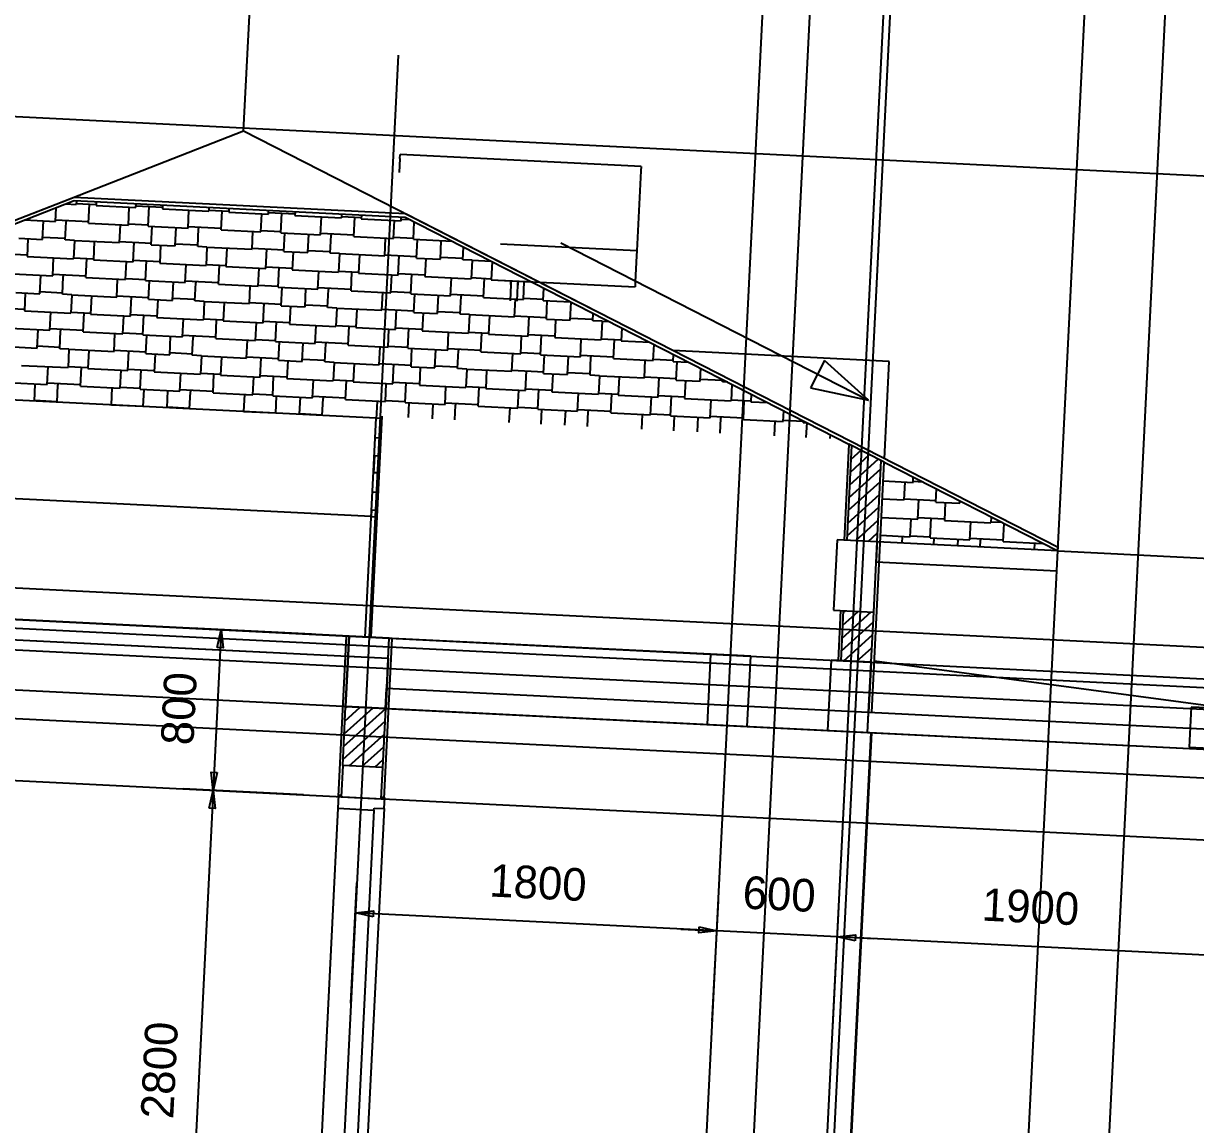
# Model space of a CAD drawing. Extents: x 549999 to 550212, y 1838161 to 1838467.
# Drawn here: x 550127.12 to 550132.95, y 1838276.3 to 1838281.78 of the extents above; entities that cross this region are included whole.
import ezdxf

# ---------------------------------------------------------------- set-up
doc = ezdxf.new("R2010")
doc.units = 0
for name, color, linetype in [('Level 1', 7, 'Continuous'), ('Level 11', 7, 'Continuous'), ('Level 14', 7, 'Continuous'), ('Level 15', 7, 'Continuous'), ('Level 18', 7, 'Continuous'), ('Level 20', 7, 'Continuous'), ('Level 24', 7, 'Continuous'), ('Level 27', 7, 'Continuous'), ('Level 28', 7, 'Continuous'), ('Level 37', 7, 'Continuous'), ('Level 39', 7, 'Continuous'), ('Level 4', 7, 'Continuous'), ('Level 42', 7, 'Continuous'), ('Level 5', 7, 'Continuous'), ('Level 8', 7, 'Continuous')]:
    doc.layers.add(name, color=color, linetype=linetype)

# ---------------------------------------------------------------- blocks, each defined once
blk = doc.blocks.new('4___S2')
at = {"layer": 'Level 1'}
for p, q in [((741.69, 600), (621.69, 600)), ((621.69, 597.93), (621.69, 600)), ((621.69, 597.93), (621.69, 591.08)), ((741.69, 600), (741.69, 597.93)), ((741.69, 597.93), (741.69, 557.96)), ((741.69, 557.96), (673.78, 557.96)), ((741.69, 557.96), (741.69, 555.46)), ((741.69, 555.46), (741.69, 542.49)), ((741.69, 542.49), (741.69, 539.99)), ((673.78, 539.99), (741.69, 539.99)), ((679.95, 538.05), (679.95, 530)), ((683.44, 530), (683.44, 538.05))]:
    blk.add_line(p, q, dxfattribs=at)
for points in [[(679.95, 539.83), (679.95, 539.84), (679.95, 539.85), (679.95, 539.85), (679.95, 539.86), (679.95, 539.87), (679.95, 539.87), (679.95, 539.88), (679.96, 539.88), (679.96, 539.89), (679.96, 539.9), (679.96, 539.9), (679.97, 539.91), (679.97, 539.91), (679.97, 539.92), (679.98, 539.92), (679.98, 539.93), (679.98, 539.93), (679.99, 539.94), (679.99, 539.94), (680, 539.95), (680, 539.95), (680.01, 539.96), (680.01, 539.96), (680.02, 539.96), (680.02, 539.97), (680.03, 539.97), (680.03, 539.97), (680.04, 539.98), (680.04, 539.98), (680.05, 539.98), (680.06, 539.99), (680.06, 539.99), (680.07, 539.99), (680.07, 539.99), (680.08, 539.99), (680.09, 539.99), (680.09, 539.99), (680.1, 539.99)], [(679.95, 538.05), (679.95, 538.13), (679.95, 538.2), (679.95, 538.27), (679.95, 538.34), (679.95, 538.41), (679.95, 538.48), (679.95, 538.55), (679.95, 538.61), (679.95, 538.68), (679.95, 538.75), (679.95, 538.81), (679.95, 538.88), (679.95, 538.94), (679.95, 539), (679.95, 539.06), (679.95, 539.12), (679.95, 539.17), (679.95, 539.23), (679.95, 539.28), (679.95, 539.33), (679.95, 539.38), (679.95, 539.43), (679.95, 539.47), (679.95, 539.51), (679.95, 539.55), (679.95, 539.59), (679.95, 539.62), (679.95, 539.66), (679.95, 539.69), (679.95, 539.71), (679.95, 539.74), (679.95, 539.76), (679.95, 539.78), (679.95, 539.8), (679.95, 539.81), (679.95, 539.82), (679.95, 539.83), (679.95, 539.83), (679.95, 539.83)], [(679.95, 539.83), (679.95, 539.83), (679.95, 539.83), (679.95, 539.82), (679.95, 539.81), (679.95, 539.8), (679.95, 539.78), (679.95, 539.77), (679.95, 539.74), (679.95, 539.72), (679.95, 539.69), (679.95, 539.67), (679.95, 539.63), (679.95, 539.6), (679.95, 539.56), (679.95, 539.52), (679.95, 539.48), (679.95, 539.44), (679.95, 539.39), (679.95, 539.35), (679.95, 539.3), (679.95, 539.24), (679.95, 539.19), (679.95, 539.13), (679.95, 539.08), (679.95, 539.02), (679.95, 538.96), (679.95, 538.89), (679.95, 538.83), (679.95, 538.77), (679.95, 538.7), (679.95, 538.63), (679.95, 538.57), (679.95, 538.5), (679.95, 538.43), (679.95, 538.36), (679.95, 538.29), (679.95, 538.22), (679.95, 538.15), (679.95, 538.07), (679.95, 538.05)], [(683.29, 539.99), (683.29, 539.99), (683.3, 539.99), (683.31, 539.99), (683.31, 539.99), (683.32, 539.99), (683.33, 539.99), (683.33, 539.99), (683.34, 539.98), (683.34, 539.98), (683.35, 539.98), (683.36, 539.98), (683.36, 539.97), (683.37, 539.97), (683.37, 539.97), (683.38, 539.96), (683.38, 539.96), (683.39, 539.95), (683.39, 539.95), (683.4, 539.95), (683.4, 539.94), (683.4, 539.94), (683.41, 539.93), (683.41, 539.93), (683.42, 539.92), (683.42, 539.92), (683.42, 539.91), (683.42, 539.9), (683.43, 539.9), (683.43, 539.89), (683.43, 539.89), (683.43, 539.88), (683.44, 539.87), (683.44, 539.87), (683.44, 539.86), (683.44, 539.86), (683.44, 539.85), (683.44, 539.84), (683.44, 539.84), (683.44, 539.83)], [(683.44, 539.83), (683.44, 539.83), (683.44, 539.83), (683.44, 539.82), (683.44, 539.81), (683.44, 539.8), (683.44, 539.78), (683.44, 539.77), (683.44, 539.74), (683.44, 539.72), (683.44, 539.69), (683.44, 539.67), (683.44, 539.63), (683.44, 539.6), (683.44, 539.56), (683.44, 539.52), (683.44, 539.48), (683.44, 539.44), (683.44, 539.39), (683.44, 539.35), (683.44, 539.3), (683.44, 539.24), (683.44, 539.19), (683.44, 539.13), (683.44, 539.08), (683.44, 539.02), (683.44, 538.96), (683.44, 538.89), (683.44, 538.83), (683.44, 538.77), (683.44, 538.7), (683.44, 538.63), (683.44, 538.57), (683.44, 538.5), (683.44, 538.43), (683.44, 538.36), (683.44, 538.29), (683.44, 538.22), (683.44, 538.15), (683.44, 538.07), (683.44, 538.05)], [(683.44, 538.05), (683.44, 538.13), (683.44, 538.2), (683.44, 538.27), (683.44, 538.34), (683.44, 538.41), (683.44, 538.48), (683.44, 538.55), (683.44, 538.61), (683.44, 538.68), (683.44, 538.75), (683.44, 538.81), (683.44, 538.88), (683.44, 538.94), (683.44, 539), (683.44, 539.06), (683.44, 539.12), (683.44, 539.17), (683.44, 539.23), (683.44, 539.28), (683.44, 539.33), (683.44, 539.38), (683.44, 539.43), (683.44, 539.47), (683.44, 539.51), (683.44, 539.55), (683.44, 539.59), (683.44, 539.62), (683.44, 539.66), (683.44, 539.69), (683.44, 539.71), (683.44, 539.74), (683.44, 539.76), (683.44, 539.78), (683.44, 539.8), (683.44, 539.81), (683.44, 539.82), (683.44, 539.83), (683.44, 539.83), (683.44, 539.83)]]:
    blk.add_lwpolyline(points, dxfattribs=at)
blk = doc.blocks.new('D41001')
at = {"layer": 'Level 5'}
for p, q in [((608.51, 280), (607.01, 280)), ((607.01, 280), (607.01, 273.5)), ((630.01, 280), (628.51, 280)), ((630.01, 274.5), (630.01, 280)), ((625.01, 273.5), (625.01, 274.5)), ((625.01, 274.5), (630.01, 274.5)), ((630.01, 274.5), (630.01, 0)), ((607.01, 273.5), (607.01, 0)), ((607.01, 273.5), (625.01, 273.5)), ((625.01, 273.5), (625.01, 0)), ((630.01, 0), (628.51, 0))]:
    blk.add_line(p, q, dxfattribs=at)
blk = doc.blocks.new('FLOO20')
at = {"layer": 'Level 15'}
for p, q in [((1048.51, 345), (1028.51, 345)), ((1028.51, 345), (1028.51, 325)), ((1028.51, 325), (1048.51, 325))]:
    blk.add_line(p, q, dxfattribs=at)
at = {"layer": 'Level 8'}
for p, q in [((1048.51, 345), (1028.51, 345)), ((1028.51, 345), (1028.51, 325)), ((1028.51, 325), (1048.51, 325))]:
    blk.add_line(p, q, dxfattribs=at)
blk = doc.blocks.new('FLOO21')
at = {"layer": 'Level 8'}
blk.add_line((1048.51, 345), (870.01, 360), dxfattribs=at)

msp = doc.modelspace()

# ---------------------------------------------------------------- linework, layer by layer
at = {"layer": 'Level 11'}
for p, q in [((550131.1622, 1838279.2143), (550131.1447, 1838278.8647)), ((550131.3619, 1838279.2043), (550131.1622, 1838279.2143)), ((550131.3445, 1838278.8548), (550131.3619, 1838279.2043)), ((550131.1447, 1838278.8647), (550131.3445, 1838278.8548)), ((550128.703, 1838278.0909), (550128.6953, 1838277.9359)), ((550128.9028, 1838278.0809), (550128.703, 1838278.0909)), ((550128.895, 1838277.9259), (550128.9028, 1838278.0809)), ((550128.6953, 1838277.9359), (550128.895, 1838277.9259))]:
    msp.add_line(p, q, dxfattribs=at)
at = {"layer": 'Level 14'}
for p, q in [((550131.2291, 1838279.552), (550131.3245, 1838279.6383)), ((550131.2323, 1838279.6155), (550131.2817, 1838279.6602)), ((550131.2355, 1838279.6791), (550131.2388, 1838279.6821)), ((550131.226, 1838279.4884), (550131.3674, 1838279.6164)), ((550131.2228, 1838279.4249), (550131.3801, 1838279.5672)), ((550131.2196, 1838279.3613), (550131.3769, 1838279.5036)), ((550131.2164, 1838279.2977), (550131.3737, 1838279.4401)), ((550131.2132, 1838279.2342), (550131.3705, 1838279.3765)), ((550131.2533, 1838279.2098), (550131.3674, 1838279.3129)), ((550131.3169, 1838279.2066), (550131.3642, 1838279.2494)), ((550131.1878, 1838278.7257), (550131.3312, 1838278.8554)), ((550131.191, 1838278.7893), (550131.2676, 1838278.8586)), ((550131.1942, 1838278.8528), (550131.2041, 1838278.8618)), ((550131.1846, 1838278.6621), (550131.3419, 1838278.8045)), ((550131.1961, 1838278.6119), (550131.3388, 1838278.7409)), ((550131.2597, 1838278.6087), (550131.3356, 1838278.6773)), ((550131.3233, 1838278.6055), (550131.3324, 1838278.6138)), ((550128.7078, 1838278.1856), (550128.9175, 1838278.3753)), ((550128.7109, 1838278.2491), (550128.8539, 1838278.3785)), ((550128.7141, 1838278.3127), (550128.7904, 1838278.3817)), ((550128.7173, 1838278.3762), (550128.7268, 1838278.3849)), ((550128.7046, 1838278.122), (550128.9143, 1838278.3118)), ((550128.7355, 1838278.0893), (550128.9111, 1838278.2482)), ((550128.799, 1838278.0861), (550128.908, 1838278.1847)), ((550128.8626, 1838278.0829), (550128.9048, 1838278.1211))]:
    msp.add_line(p, q, dxfattribs=at)
at = {"layer": 'Level 15'}
for p, q in [((550131.361, 1838279.1862), (550131.3569, 1838279.1045)), ((550131.3619, 1838279.2043), (550131.361, 1838279.1862)), ((550132.2608, 1838279.1594), (550131.3619, 1838279.2043)), ((550132.2558, 1838279.0595), (550132.2608, 1838279.1594)), ((550131.3569, 1838279.1045), (550132.2558, 1838279.0595)), ((550128.935, 1838278.7249), (550124.8401, 1838278.9296)), ((550124.8351, 1838278.8297), (550127.9533, 1838278.6739)), ((550128.93, 1838278.625), (550128.935, 1838278.7249)), ((550127.9533, 1838278.6739), (550128.93, 1838278.625)), ((550128.9199, 1838278.4753), (550128.915, 1838278.3755)), ((550133.1172, 1838278.2655), (550128.9199, 1838278.4753)), ((550128.915, 1838278.3755), (550133.1123, 1838278.1656))]:
    msp.add_line(p, q, dxfattribs=at)
at = {"layer": 'Level 18'}
for p, q in [((550130.2448, 1838270.8776), (550130.9443, 1838284.8706)), ((550130.844, 1838270.8477), (550131.5436, 1838284.8407)), ((550132.2423, 1838270.7778), (550132.9418, 1838284.7708)), ((550107.9501, 1838282.2771), (550140.4175, 1838280.654)), ((550107.8253, 1838279.7802), (550140.2927, 1838278.1571))]:
    msp.add_line(p, q, dxfattribs=at)
at = {"layer": 'Level 20'}
for p, q in [((550126.9024, 1838199.3211), (550132.9974, 1838321.2389)), ((550127.3019, 1838199.3012), (550133.3969, 1838321.2189)), ((549998.7769, 1838284.8814), (550135.9157, 1838278.0255)), ((549998.7545, 1838284.432), (550135.8932, 1838277.576)), ((550126.3466, 1838160.8575), (550132.4416, 1838282.7752)), ((550126.7461, 1838160.8375), (550132.8411, 1838282.7552)), ((550134.0756, 1838278.6242), (550073.0418, 1838281.6755)), ((550207.9845, 1838274.7291), (550070.8458, 1838281.585)), ((550134.0656, 1838278.4245), (550073.0318, 1838281.4757)), ((550073.1104, 1838281.3655), (550134.1441, 1838278.3143)), ((550073.1004, 1838281.1658), (550134.1342, 1838278.1145)), ((550207.962, 1838274.2796), (550070.8233, 1838281.1356)), ((550128.548, 1838278.7443), (550127.9488, 1838278.7742)), ((550128.0986, 1838278.7667), (550128.0586, 1838277.9677)), ((550128.508, 1838277.9453), (550127.9088, 1838277.9752)), ((550128.508, 1838277.9453), (550127.9088, 1838277.9752)), ((550128.0586, 1838277.9677), (550127.9188, 1838275.1712)), ((550128.7441, 1838276.909), (550128.774, 1838277.5082)), ((550130.5418, 1838276.8191), (550130.5718, 1838277.4183)), ((550130.5418, 1838276.8191), (550130.5718, 1838277.4183)), ((550131.1411, 1838276.7892), (550131.171, 1838277.3884)), ((550131.1411, 1838276.7892), (550131.171, 1838277.3884)), ((550130.5643, 1838277.2685), (550128.7665, 1838277.3584)), ((550130.3859, 1838277.2774), (550130.5643, 1838277.2685)), ((550131.1635, 1838277.2386), (550130.5643, 1838277.2685)), ((550133.0612, 1838277.1437), (550131.1635, 1838277.2386)), ((550131.3419, 1838277.2296), (550131.1635, 1838277.2386))]:
    msp.add_line(p, q, dxfattribs=at)
for points in [[(550128.0793, 1838278.6783), (550128.0986, 1838278.7667), (550128.109, 1838278.6768)], [(550128.078, 1838278.0562), (550128.0586, 1838277.9677), (550128.0482, 1838278.0576)], [(550128.0393, 1838277.8793), (550128.0586, 1838277.9677), (550128.0691, 1838277.8778)], [(550128.855, 1838277.3391), (550128.7665, 1838277.3584), (550128.8565, 1838277.3688)], [(550130.4758, 1838277.2878), (550130.5643, 1838277.2685), (550130.4744, 1838277.2581)], [(550130.4758, 1838277.2878), (550130.5643, 1838277.2685), (550130.4744, 1838277.2581)], [(550131.252, 1838277.2192), (550131.1635, 1838277.2386), (550131.2535, 1838277.249)], [(550131.252, 1838277.2192), (550131.1635, 1838277.2386), (550131.2535, 1838277.249)]]:
    msp.add_lwpolyline(points, close=True, dxfattribs=at)
at = {"layer": 'Level 24'}
for p, q in [((550129.7875, 1838280.6929), (550131.3194, 1838279.9093)), ((550131.0998, 1838280.1076), (550131.0301, 1838279.9713)), ((550131.0998, 1838280.1076), (550131.0301, 1838279.9713)), ((550131.3194, 1838279.9093), (550131.0998, 1838280.1076)), ((550131.3194, 1838279.9093), (550131.0998, 1838280.1076)), ((550131.0301, 1838279.9713), (550131.3194, 1838279.9093)), ((550131.0301, 1838279.9713), (550131.3194, 1838279.9093))]:
    msp.add_line(p, q, dxfattribs=at)
at = {"layer": 'Level 27'}
for p, q in [((550128.7352, 1838278.7349), (550128.7177, 1838278.3853)), ((550128.7352, 1838278.7349), (550128.7177, 1838278.3853)), ((550128.935, 1838278.7249), (550128.7352, 1838278.7349)), ((550128.935, 1838278.7249), (550128.7352, 1838278.7349)), ((550128.9175, 1838278.3753), (550128.935, 1838278.7249)), ((550128.9175, 1838278.3753), (550128.935, 1838278.7249)), ((550130.533, 1838278.645), (550130.5155, 1838278.2955)), ((550130.533, 1838278.645), (550130.5155, 1838278.2955)), ((550130.7327, 1838278.635), (550130.533, 1838278.645)), ((550130.7327, 1838278.635), (550130.533, 1838278.645)), ((550130.7152, 1838278.2855), (550130.7327, 1838278.635)), ((550130.7152, 1838278.2855), (550130.7327, 1838278.635)), ((550131.1322, 1838278.6151), (550131.1148, 1838278.2655)), ((550131.1322, 1838278.6151), (550131.1148, 1838278.2655)), ((550131.332, 1838278.6051), (550131.1322, 1838278.6151)), ((550131.1672, 1838278.6133), (550131.1322, 1838278.6151)), ((550131.1822, 1838278.6126), (550131.1672, 1838278.6133)), ((550131.332, 1838278.6051), (550131.1822, 1838278.6126)), ((550131.3145, 1838278.2555), (550131.332, 1838278.6051)), ((550131.3195, 1838278.3554), (550131.332, 1838278.6051)), ((550128.7177, 1838278.3853), (550128.9175, 1838278.3753)), ((550128.7177, 1838278.3853), (550128.9175, 1838278.3753)), ((550131.3145, 1838278.2555), (550131.3195, 1838278.3554)), ((550130.5155, 1838278.2955), (550130.7152, 1838278.2855)), ((550130.5155, 1838278.2955), (550130.7152, 1838278.2855)), ((550131.1148, 1838278.2655), (550131.3145, 1838278.2555)), ((550131.1148, 1838278.2655), (550131.3145, 1838278.2555))]:
    msp.add_line(p, q, dxfattribs=at)
at = {"layer": 'Level 28'}
for p, q in [((550131.1622, 1838279.2143), (550131.1447, 1838278.8647)), ((550131.3619, 1838279.2043), (550131.1622, 1838279.2143)), ((550131.3445, 1838278.8548), (550131.3619, 1838279.2043)), ((550131.1447, 1838278.8647), (550131.3445, 1838278.8548)), ((550128.703, 1838278.0909), (550128.6953, 1838277.9359)), ((550128.9028, 1838278.0809), (550128.703, 1838278.0909)), ((550128.895, 1838277.9259), (550128.9028, 1838278.0809)), ((550128.6953, 1838277.9359), (550128.895, 1838277.9259))]:
    msp.add_line(p, q, dxfattribs=at)
at = {"layer": 'Level 37'}
for p, q in [((550127.3681, 1838280.9188), (550123.972, 1838279.5902)), ((550129.015, 1838280.8365), (550127.3681, 1838280.9188)), ((550125.0588, 1838279.9993), (550127.3673, 1838280.9024)), ((550127.3673, 1838280.9024), (550129.0141, 1838280.8201)), ((550129.0141, 1838280.8201), (550131.2211, 1838279.6912)), ((550132.2616, 1838279.1758), (550129.015, 1838280.8365)), ((550131.3968, 1838279.6013), (550132.2608, 1838279.1594)), ((550128.8451, 1838279.3302), (550128.875, 1838279.3287)), ((550132.2608, 1838279.1594), (550132.2616, 1838279.1758))]:
    msp.add_line(p, q, dxfattribs=at)
at = {"layer": 'Level 39'}
for p, q in [((550128.2101, 1838281.2482), (550128.3998, 1838285.0435)), ((550128.9799, 1838281.6263), (550128.4506, 1838271.0395)), ((550128.2101, 1838281.2482), (550127.1632, 1838280.8387)), ((550129.9564, 1838280.3549), (550128.2101, 1838281.2482)), ((550132.2608, 1838279.1594), (550136.8551, 1838278.9297))]:
    msp.add_line(p, q, dxfattribs=at)
at = {"layer": 'Level 4'}
for p, q in [((550131.4219, 1838280.1025), (550130.3448, 1838280.1563)), ((550131.3976, 1838279.6178), (550131.4219, 1838280.1025)), ((550128.8696, 1838279.82), (550125.1093, 1838280.008)), ((550128.8151, 1838278.7309), (550128.8696, 1838279.82)), ((550128.8451, 1838278.7294), (550128.9001, 1838279.8298)), ((550131.2211, 1838279.6912), (550131.1971, 1838279.2126)), ((550131.2121, 1838279.2118), (550131.2357, 1838279.6837)), ((550131.3968, 1838279.6013), (550131.2211, 1838279.6912)), ((550131.3345, 1838278.3546), (550131.3968, 1838279.6013)), ((550131.3619, 1838279.2043), (550131.3822, 1838279.6088)), ((550128.8451, 1838279.3302), (550125.0848, 1838279.5181)), ((550131.1797, 1838278.863), (550131.1672, 1838278.6133)), ((550131.1822, 1838278.6126), (550131.1946, 1838278.8623)), ((550131.332, 1838278.6051), (550131.3445, 1838278.8548)), ((550128.7202, 1838278.7356), (550128.6803, 1838277.9366)), ((550128.7177, 1838278.3853), (550128.7352, 1838278.7349)), ((550128.91, 1838277.9252), (550128.95, 1838278.7242)), ((550128.95, 1838278.7242), (550128.935, 1838278.7249)), ((550130.533, 1838278.645), (550128.95, 1838278.7242)), ((550128.93, 1838278.625), (550128.9175, 1838278.3753)), ((550131.1672, 1838278.6133), (550131.332, 1838278.6051)), ((550131.332, 1838278.6051), (550131.3195, 1838278.3554)), ((550131.352, 1838278.6041), (550131.347, 1838278.6043)), ((550128.703, 1838278.0909), (550128.7177, 1838278.3853)), ((550128.915, 1838278.3755), (550128.7177, 1838278.3853)), ((550128.9028, 1838278.0809), (550128.9175, 1838278.3753)), ((550131.3295, 1838278.2548), (550131.1672, 1838275.0088)), ((550131.1722, 1838275.0086), (550131.3345, 1838278.2545)), ((550128.6803, 1838277.9366), (550128.6953, 1838277.9359)), ((550128.895, 1838277.9259), (550128.91, 1838277.9252))]:
    msp.add_line(p, q, dxfattribs=at)
at = {"layer": 'Level 42'}
for p, q in [((550127.2741, 1838280.7989), (550127.2775, 1838280.8673)), ((550127.3251, 1838280.8859), (550127.3775, 1838280.8833)), ((550127.3784, 1838280.9018), (550127.3775, 1838280.8833)), ((550127.3778, 1838280.8887), (550127.4767, 1838280.8837)), ((550127.439, 1838280.7906), (550127.4437, 1838280.8854)), ((550127.4774, 1838280.8969), (550127.4764, 1838280.8783)), ((550127.4764, 1838280.8783), (550127.6743, 1838280.8684)), ((550127.6369, 1838280.7808), (550127.6413, 1838280.8701)), ((550127.6743, 1838280.8684), (550127.6752, 1838280.887)), ((550127.6747, 1838280.8765), (550127.8066, 1838280.8699)), ((550127.7358, 1838280.7758), (550127.7407, 1838280.8732)), ((550127.8071, 1838280.8804), (550127.8062, 1838280.8618)), ((550127.8062, 1838280.8618), (550128.0371, 1838280.8503)), ((550128.038, 1838280.8689), (550128.0371, 1838280.8503)), ((550128.1369, 1838280.8639), (550128.136, 1838280.8453)), ((550127.1221, 1838280.8065), (550127.2741, 1838280.7989)), ((550127.2101, 1838280.7098), (550127.2147, 1838280.8019)), ((550127.2745, 1838280.807), (550127.3734, 1838280.8021)), ((550127.3273, 1838280.8044), (550127.3269, 1838280.7962)), ((550127.3734, 1838280.8021), (550127.4394, 1838280.7988)), ((550127.9337, 1838280.7659), (550127.9381, 1838280.8552)), ((550128.0373, 1838280.8557), (550128.1363, 1838280.8508)), ((550128.0986, 1838280.7577), (550128.1033, 1838280.8524)), ((550128.136, 1838280.8453), (550128.3339, 1838280.8354)), ((550128.2964, 1838280.7478), (550128.3009, 1838280.8371)), ((550128.3339, 1838280.8354), (550128.3348, 1838280.854)), ((550128.3343, 1838280.8436), (550128.4662, 1838280.837)), ((550128.3954, 1838280.7428), (550128.4002, 1838280.8403)), ((550128.4667, 1838280.8474), (550128.4658, 1838280.8289)), ((550128.4658, 1838280.8289), (550128.6966, 1838280.8173)), ((550128.5932, 1838280.7329), (550128.5977, 1838280.8223)), ((550128.6976, 1838280.8359), (550128.6966, 1838280.8173)), ((550128.6969, 1838280.8227), (550128.7958, 1838280.8178)), ((550128.7581, 1838280.7247), (550128.7629, 1838280.8194)), ((550128.7965, 1838280.8309), (550128.7956, 1838280.8124)), ((550128.7956, 1838280.8124), (550128.9934, 1838280.8025)), ((550128.956, 1838280.7148), (550128.9605, 1838280.8041)), ((550128.9934, 1838280.8025), (550128.9944, 1838280.8211)), ((550128.9939, 1838280.8106), (550129.0368, 1838280.8084)), ((550127.3224, 1838280.7069), (550127.3269, 1838280.7962)), ((550127.439, 1838280.7906), (550127.6369, 1838280.7808)), ((550127.5928, 1838280.6934), (550127.5973, 1838280.7827)), ((550127.6371, 1838280.7862), (550127.7361, 1838280.7812)), ((550127.7358, 1838280.7758), (550127.9337, 1838280.7659)), ((550127.751, 1838280.6828), (550127.7556, 1838280.7748)), ((550127.8697, 1838280.6769), (550127.8743, 1838280.7689)), ((550127.9341, 1838280.774), (550128.033, 1838280.7691)), ((550127.982, 1838280.674), (550127.9864, 1838280.7633)), ((550127.9868, 1838280.7714), (550127.9864, 1838280.7633)), ((550128.033, 1838280.7691), (550128.099, 1838280.7658)), ((550128.0986, 1838280.7577), (550128.2964, 1838280.7478)), ((550128.2524, 1838280.6604), (550128.2569, 1838280.7498)), ((550128.2967, 1838280.7532), (550128.3956, 1838280.7482)), ((550128.3954, 1838280.7428), (550128.5932, 1838280.7329)), ((550129.0549, 1838280.7099), (550129.0593, 1838280.797)), ((550127.0914, 1838280.7158), (550127.2101, 1838280.7098)), ((550127.1376, 1838280.7135), (550127.1331, 1838280.6241)), ((550127.2107, 1838280.7207), (550127.3228, 1838280.715)), ((550127.3686, 1838280.7046), (550127.3224, 1838280.7069)), ((550127.3686, 1838280.7046), (550127.364, 1838280.6126)), ((550127.3686, 1838280.7046), (550127.5928, 1838280.6934)), ((550127.4675, 1838280.6997), (550127.4629, 1838280.6076)), ((550127.5931, 1838280.6988), (550127.7514, 1838280.6909)), ((550127.6608, 1838280.5978), (550127.6656, 1838280.6952)), ((550127.8702, 1838280.6877), (550127.9824, 1838280.6821)), ((550128.4106, 1838280.6498), (550128.4152, 1838280.7418)), ((550128.5293, 1838280.6439), (550128.5339, 1838280.7359)), ((550128.5936, 1838280.7411), (550128.6926, 1838280.7361)), ((550128.6415, 1838280.641), (550128.646, 1838280.7303)), ((550128.6464, 1838280.7384), (550128.646, 1838280.7303)), ((550128.6926, 1838280.7361), (550128.7585, 1838280.7328)), ((550128.7581, 1838280.7247), (550128.956, 1838280.7148)), ((550128.912, 1838280.6275), (550128.9164, 1838280.7168)), ((550128.9563, 1838280.7202), (550129.0552, 1838280.7153)), ((550129.0549, 1838280.7099), (550129.2485, 1838280.7002)), ((550129.0701, 1838280.6168), (550129.0747, 1838280.7089)), ((550129.1889, 1838280.6109), (550129.1935, 1838280.7029)), ((550127.0016, 1838280.6389), (550127.1335, 1838280.6323)), ((550127.751, 1838280.6828), (550127.8697, 1838280.6769)), ((550127.7971, 1838280.6805), (550127.7927, 1838280.5912)), ((550128.0281, 1838280.6716), (550127.982, 1838280.674)), ((550128.0281, 1838280.6716), (550128.0235, 1838280.5796)), ((550128.0281, 1838280.6716), (550128.2524, 1838280.6604)), ((550128.1271, 1838280.6667), (550128.1225, 1838280.5747)), ((550128.2527, 1838280.6658), (550128.411, 1838280.6579)), ((550128.3203, 1838280.5648), (550128.3252, 1838280.6622)), ((550128.4106, 1838280.6498), (550128.5293, 1838280.6439)), ((550128.4567, 1838280.6475), (550128.4523, 1838280.5582)), ((550128.5298, 1838280.6547), (550128.6419, 1838280.6491)), ((550128.6877, 1838280.6387), (550128.6415, 1838280.641)), ((550128.6877, 1838280.6387), (550128.6831, 1838280.5466)), ((550128.6877, 1838280.6387), (550128.912, 1838280.6275)), ((550128.7866, 1838280.6337), (550128.782, 1838280.5417)), ((550128.9122, 1838280.6329), (550129.0705, 1838280.625)), ((550128.9799, 1838280.5318), (550128.9848, 1838280.6292)), ((550129.3011, 1838280.608), (550129.3043, 1838280.6716)), ((550127.1331, 1838280.6241), (550127.364, 1838280.6126)), ((550127.2606, 1838280.5282), (550127.265, 1838280.6175)), ((550127.3642, 1838280.618), (550127.4632, 1838280.6131)), ((550127.4254, 1838280.52), (550127.4302, 1838280.6147)), ((550127.4629, 1838280.6076), (550127.6608, 1838280.5978)), ((550127.6233, 1838280.5101), (550127.6278, 1838280.5994)), ((550127.6612, 1838280.6059), (550127.7931, 1838280.5993)), ((550127.7223, 1838280.5051), (550127.7271, 1838280.6026)), ((550127.7927, 1838280.5912), (550128.0235, 1838280.5796)), ((550127.9201, 1838280.4952), (550127.9246, 1838280.5846)), ((550128.0238, 1838280.585), (550128.1227, 1838280.5801)), ((550128.085, 1838280.487), (550128.0898, 1838280.5817)), ((550128.1225, 1838280.5747), (550128.3203, 1838280.5648)), ((550128.3207, 1838280.5729), (550128.4527, 1838280.5663)), ((550128.3818, 1838280.4722), (550128.3867, 1838280.5696)), ((550129.0701, 1838280.6168), (550129.1889, 1838280.6109)), ((550129.1163, 1838280.6145), (550129.1118, 1838280.5252)), ((550129.1894, 1838280.6217), (550129.3015, 1838280.6161)), ((550129.3473, 1838280.6057), (550129.3011, 1838280.608)), ((550129.3473, 1838280.6057), (550129.3427, 1838280.5137)), ((550129.3473, 1838280.6057), (550129.4425, 1838280.6009)), ((550129.4461, 1838280.5991), (550129.4416, 1838280.5087)), ((550127.0627, 1838280.5381), (550127.2606, 1838280.5282)), ((550127.1966, 1838280.4392), (550127.2012, 1838280.5312)), ((550127.261, 1838280.5363), (550127.3599, 1838280.5314)), ((550127.3089, 1838280.4363), (550127.3133, 1838280.5256)), ((550127.3137, 1838280.5337), (550127.3133, 1838280.5256)), ((550127.3599, 1838280.5314), (550127.4259, 1838280.5281)), ((550127.4254, 1838280.52), (550127.6233, 1838280.5101)), ((550127.5793, 1838280.4227), (550127.5837, 1838280.5121)), ((550127.6236, 1838280.5155), (550127.7225, 1838280.5106)), ((550128.2829, 1838280.4771), (550128.2874, 1838280.5664)), ((550128.4523, 1838280.5582), (550128.6831, 1838280.5466)), ((550128.5797, 1838280.4623), (550128.5842, 1838280.5516)), ((550128.6834, 1838280.5521), (550128.7823, 1838280.5471)), ((550128.7446, 1838280.454), (550128.7493, 1838280.5488)), ((550128.782, 1838280.5417), (550128.9799, 1838280.5318)), ((550128.9425, 1838280.4441), (550128.9469, 1838280.5335)), ((550128.9803, 1838280.5399), (550129.1122, 1838280.5333)), ((550129.0414, 1838280.4392), (550129.0463, 1838280.5366)), ((550129.1118, 1838280.5252), (550129.3427, 1838280.5137)), ((550129.2393, 1838280.4293), (550129.2437, 1838280.5186)), ((550129.343, 1838280.5191), (550129.4419, 1838280.5141)), ((550129.4042, 1838280.4211), (550129.4089, 1838280.5158)), ((550127.7223, 1838280.5051), (550127.9201, 1838280.4952)), ((550127.7374, 1838280.4121), (550127.742, 1838280.5041)), ((550127.8562, 1838280.4062), (550127.8608, 1838280.4982)), ((550127.9205, 1838280.5034), (550128.0195, 1838280.4984)), ((550127.9684, 1838280.4033), (550127.9729, 1838280.4926)), ((550127.9733, 1838280.5007), (550127.9729, 1838280.4926)), ((550128.0195, 1838280.4984), (550128.0854, 1838280.4951)), ((550128.085, 1838280.487), (550128.2829, 1838280.4771)), ((550128.2389, 1838280.3898), (550128.2433, 1838280.4791)), ((550128.2832, 1838280.4825), (550128.3821, 1838280.4776)), ((550128.3818, 1838280.4722), (550128.5797, 1838280.4623)), ((550128.397, 1838280.3791), (550128.4016, 1838280.4712)), ((550128.5157, 1838280.3732), (550128.5203, 1838280.4652)), ((550128.5801, 1838280.4704), (550128.679, 1838280.4654)), ((550128.628, 1838280.3703), (550128.6325, 1838280.4596)), ((550128.6329, 1838280.4678), (550128.6325, 1838280.4596)), ((550128.679, 1838280.4654), (550128.745, 1838280.4621)), ((550128.7446, 1838280.454), (550128.9425, 1838280.4441)), ((550129.4416, 1838280.5087), (550129.6395, 1838280.4988)), ((550129.6021, 1838280.4112), (550129.6065, 1838280.5005)), ((550129.6395, 1838280.4988), (550129.6396, 1838280.5002)), ((550129.701, 1838280.4062), (550129.704, 1838280.4672)), ((550127.0779, 1838280.4451), (550127.1966, 1838280.4392)), ((550127.124, 1838280.4428), (550127.1196, 1838280.3535)), ((550127.1971, 1838280.45), (550127.3093, 1838280.4444)), ((550127.355, 1838280.434), (550127.3089, 1838280.4363)), ((550127.355, 1838280.434), (550127.3504, 1838280.3419)), ((550127.355, 1838280.434), (550127.5793, 1838280.4227)), ((550127.454, 1838280.429), (550127.4494, 1838280.337)), ((550127.5796, 1838280.4282), (550127.7379, 1838280.4202)), ((550127.6472, 1838280.3271), (550127.6521, 1838280.4245)), ((550127.7374, 1838280.4121), (550127.8562, 1838280.4062)), ((550127.7836, 1838280.4098), (550127.7791, 1838280.3205)), ((550127.8567, 1838280.417), (550127.9688, 1838280.4114)), ((550128.0146, 1838280.401), (550127.9684, 1838280.4033)), ((550128.0146, 1838280.401), (550128.01, 1838280.309)), ((550128.0146, 1838280.401), (550128.2389, 1838280.3898)), ((550128.1135, 1838280.396), (550128.1089, 1838280.304)), ((550128.2391, 1838280.3952), (550128.3974, 1838280.3873)), ((550128.8984, 1838280.3568), (550128.9029, 1838280.4461)), ((550128.9427, 1838280.4496), (550129.0417, 1838280.4446)), ((550129.0414, 1838280.4392), (550129.2393, 1838280.4293)), ((550129.0566, 1838280.3462), (550129.0612, 1838280.4382)), ((550129.1753, 1838280.3402), (550129.1799, 1838280.4323)), ((550129.2397, 1838280.4374), (550129.3386, 1838280.4325)), ((550129.2876, 1838280.3373), (550129.292, 1838280.4267)), ((550129.2925, 1838280.4348), (550129.292, 1838280.4267)), ((550129.3386, 1838280.4325), (550129.4046, 1838280.4292)), ((550129.4042, 1838280.4211), (550129.6021, 1838280.4112)), ((550129.558, 1838280.3238), (550129.5625, 1838280.4131)), ((550129.6023, 1838280.4166), (550129.7013, 1838280.4116)), ((550129.701, 1838280.4062), (550129.8365, 1838280.3994)), ((550129.7162, 1838280.3132), (550129.7208, 1838280.4052)), ((550129.8349, 1838280.3073), (550129.8394, 1838280.3979)), ((550126.9881, 1838280.3682), (550127.12, 1838280.3616)), ((550127.1196, 1838280.3535), (550127.3504, 1838280.3419)), ((550127.247, 1838280.2576), (550127.2515, 1838280.3469)), ((550127.3507, 1838280.3473), (550127.4496, 1838280.3424)), ((550127.4119, 1838280.2493), (550127.4167, 1838280.344)), ((550127.4494, 1838280.337), (550127.6472, 1838280.3271)), ((550127.6476, 1838280.3352), (550127.7796, 1838280.3286)), ((550128.3068, 1838280.2941), (550128.3117, 1838280.3916)), ((550128.397, 1838280.3791), (550128.5157, 1838280.3732)), ((550128.4432, 1838280.3768), (550128.4387, 1838280.2875)), ((550128.5163, 1838280.384), (550128.6284, 1838280.3784)), ((550128.6742, 1838280.368), (550128.628, 1838280.3703)), ((550128.6742, 1838280.368), (550128.6696, 1838280.276)), ((550128.6742, 1838280.368), (550128.8984, 1838280.3568)), ((550128.7731, 1838280.3631), (550128.7685, 1838280.271)), ((550128.8987, 1838280.3622), (550129.057, 1838280.3543)), ((550128.9664, 1838280.2611), (550128.9713, 1838280.3586)), ((550129.0566, 1838280.3462), (550129.1753, 1838280.3402)), ((550129.1028, 1838280.3439), (550129.0983, 1838280.2545)), ((550129.1759, 1838280.3511), (550129.288, 1838280.3455)), ((550129.3338, 1838280.335), (550129.2876, 1838280.3373)), ((550129.3338, 1838280.335), (550129.3292, 1838280.243)), ((550129.3338, 1838280.335), (550129.558, 1838280.3238)), ((550129.9472, 1838280.3044), (550129.949, 1838280.3419)), ((550127.6098, 1838280.2394), (550127.6143, 1838280.3287)), ((550127.7087, 1838280.2345), (550127.7136, 1838280.3319)), ((550127.7791, 1838280.3205), (550128.01, 1838280.309)), ((550127.9066, 1838280.2246), (550127.9111, 1838280.3139)), ((550128.0103, 1838280.3144), (550128.1092, 1838280.3094)), ((550128.0715, 1838280.2163), (550128.0762, 1838280.3111)), ((550128.1089, 1838280.304), (550128.3068, 1838280.2941)), ((550128.2694, 1838280.2064), (550128.2738, 1838280.2958)), ((550128.3072, 1838280.3022), (550128.4391, 1838280.2956)), ((550128.3683, 1838280.2015), (550128.3732, 1838280.2989)), ((550128.4387, 1838280.2875), (550128.6696, 1838280.276)), ((550128.5662, 1838280.1916), (550128.5706, 1838280.2809)), ((550128.6698, 1838280.2814), (550128.7688, 1838280.2764)), ((550128.7311, 1838280.1834), (550128.7358, 1838280.2781)), ((550129.4327, 1838280.3301), (550129.4281, 1838280.2381)), ((550129.5583, 1838280.3292), (550129.7166, 1838280.3213)), ((550129.626, 1838280.2282), (550129.6308, 1838280.3256)), ((550129.7162, 1838280.3132), (550129.8349, 1838280.3073)), ((550129.7623, 1838280.3109), (550129.7579, 1838280.2216)), ((550129.8354, 1838280.3181), (550129.9476, 1838280.3125)), ((550129.9933, 1838280.3021), (550129.9472, 1838280.3044)), ((550129.9933, 1838280.3021), (550129.9887, 1838280.21)), ((550129.9933, 1838280.3021), (550130.0305, 1838280.3002)), ((550127.0492, 1838280.2674), (550127.247, 1838280.2576)), ((550127.1831, 1838280.1685), (550127.1877, 1838280.2605)), ((550127.2474, 1838280.2657), (550127.3464, 1838280.2607)), ((550127.2953, 1838280.1656), (550127.2998, 1838280.2549)), ((550127.3002, 1838280.263), (550127.2998, 1838280.2549)), ((550127.3464, 1838280.2607), (550127.4123, 1838280.2574)), ((550127.4119, 1838280.2493), (550127.6098, 1838280.2394)), ((550127.5658, 1838280.1521), (550127.5702, 1838280.2414)), ((550127.6101, 1838280.2448), (550127.709, 1838280.2399)), ((550127.7087, 1838280.2345), (550127.9066, 1838280.2246)), ((550127.7239, 1838280.1415), (550127.7285, 1838280.2335)), ((550127.8426, 1838280.1355), (550127.8472, 1838280.2275)), ((550127.907, 1838280.2327), (550128.0059, 1838280.2278)), ((550127.9549, 1838280.1326), (550127.9594, 1838280.2219)), ((550127.9598, 1838280.2301), (550127.9594, 1838280.2219)), ((550128.0059, 1838280.2278), (550128.0719, 1838280.2245)), ((550128.7685, 1838280.271), (550128.9664, 1838280.2611)), ((550128.9289, 1838280.1735), (550128.9334, 1838280.2628)), ((550128.9668, 1838280.2693), (550129.0987, 1838280.2627)), ((550129.0279, 1838280.1685), (550129.0328, 1838280.266)), ((550129.0983, 1838280.2545), (550129.3292, 1838280.243)), ((550129.2258, 1838280.1586), (550129.2302, 1838280.248)), ((550129.3294, 1838280.2484), (550129.4284, 1838280.2435)), ((550129.3906, 1838280.1504), (550129.3954, 1838280.2451)), ((550129.4281, 1838280.2381), (550129.626, 1838280.2282)), ((550129.5885, 1838280.1405), (550129.593, 1838280.2298)), ((550129.6264, 1838280.2363), (550129.7583, 1838280.2297)), ((550129.6875, 1838280.1355), (550129.6923, 1838280.233)), ((550129.7579, 1838280.2216), (550129.9887, 1838280.21)), ((550130.0909, 1838280.2693), (550130.0877, 1838280.2051)), ((550127.0643, 1838280.1744), (550127.1831, 1838280.1685)), ((550127.1836, 1838280.1793), (550127.2957, 1838280.1737)), ((550127.3415, 1838280.1633), (550127.2953, 1838280.1656)), ((550127.3415, 1838280.1633), (550127.3369, 1838280.0713)), ((550127.3415, 1838280.1633), (550127.5658, 1838280.1521)), ((550128.0715, 1838280.2163), (550128.2694, 1838280.2064)), ((550128.2253, 1838280.1191), (550128.2298, 1838280.2084)), ((550128.2696, 1838280.2119), (550128.3686, 1838280.2069)), ((550128.3683, 1838280.2015), (550128.5662, 1838280.1916)), ((550128.3835, 1838280.1085), (550128.3881, 1838280.2005)), ((550128.5022, 1838280.1025), (550128.5068, 1838280.1946)), ((550128.5666, 1838280.1997), (550128.6655, 1838280.1948)), ((550128.6145, 1838280.0996), (550128.6189, 1838280.189)), ((550128.6193, 1838280.1971), (550128.6189, 1838280.189)), ((550128.6655, 1838280.1948), (550128.7315, 1838280.1915)), ((550128.7311, 1838280.1834), (550128.9289, 1838280.1735)), ((550128.8849, 1838280.0861), (550128.8894, 1838280.1754)), ((550128.9292, 1838280.1789), (550129.0281, 1838280.1739)), ((550129.0279, 1838280.1685), (550129.2258, 1838280.1586)), ((550129.0431, 1838280.0755), (550129.0477, 1838280.1675)), ((550129.1618, 1838280.0696), (550129.1664, 1838280.1616)), ((550129.2262, 1838280.1668), (550129.3251, 1838280.1618)), ((550129.2789, 1838280.1641), (550129.2785, 1838280.156)), ((550129.3251, 1838280.1618), (550129.3911, 1838280.1585)), ((550129.8853, 1838280.1257), (550129.8898, 1838280.215)), ((550129.989, 1838280.2154), (550130.0879, 1838280.2105)), ((550130.0502, 1838280.1174), (550130.055, 1838280.2121)), ((550130.0877, 1838280.2051), (550130.2304, 1838280.198)), ((550130.2481, 1838280.1075), (550130.2521, 1838280.1869)), ((550127.4404, 1838280.1583), (550127.4358, 1838280.0663)), ((550127.566, 1838280.1575), (550127.7243, 1838280.1496)), ((550127.6337, 1838280.0564), (550127.6386, 1838280.1539)), ((550127.7239, 1838280.1415), (550127.8426, 1838280.1355)), ((550127.7701, 1838280.1391), (550127.7656, 1838280.0498)), ((550127.8432, 1838280.1463), (550127.9553, 1838280.1407)), ((550128.0011, 1838280.1303), (550127.9549, 1838280.1326)), ((550128.0011, 1838280.1303), (550127.9965, 1838280.0383)), ((550128.0011, 1838280.1303), (550128.2253, 1838280.1191)), ((550128.1, 1838280.1254), (550128.0954, 1838280.0333)), ((550128.2256, 1838280.1245), (550128.3839, 1838280.1166)), ((550128.2933, 1838280.0234), (550128.2982, 1838280.1209)), ((550128.3835, 1838280.1085), (550128.5022, 1838280.1025)), ((550128.4297, 1838280.1062), (550128.4252, 1838280.0169)), ((550128.5028, 1838280.1134), (550128.6149, 1838280.1078)), ((550129.2741, 1838280.0667), (550129.2785, 1838280.156)), ((550129.3906, 1838280.1504), (550129.5885, 1838280.1405)), ((550129.5445, 1838280.0532), (550129.5489, 1838280.1425)), ((550129.5888, 1838280.1459), (550129.6877, 1838280.141)), ((550129.6875, 1838280.1355), (550129.8853, 1838280.1257)), ((550129.7026, 1838280.0425), (550129.7072, 1838280.1346)), ((550129.8214, 1838280.0366), (550129.826, 1838280.1286)), ((550129.8857, 1838280.1338), (550129.9847, 1838280.1288)), ((550129.9336, 1838280.0337), (550129.9381, 1838280.123)), ((550129.9385, 1838280.1311), (550129.9381, 1838280.123)), ((550129.9847, 1838280.1288), (550130.0506, 1838280.1255)), ((550130.0502, 1838280.1174), (550130.2481, 1838280.1075)), ((550130.2041, 1838280.0202), (550130.2085, 1838280.1095)), ((550130.2484, 1838280.1129), (550130.3473, 1838280.108)), ((550130.347, 1838280.1026), (550130.3488, 1838280.1374)), ((550130.347, 1838280.1026), (550130.4244, 1838280.0987)), ((550130.3622, 1838280.0096), (550130.3668, 1838280.1016)), ((550127.106, 1838280.0828), (550127.3369, 1838280.0713)), ((550127.2335, 1838279.9869), (550127.238, 1838280.0762)), ((550127.3372, 1838280.0767), (550127.4361, 1838280.0717)), ((550127.3984, 1838279.9786), (550127.4031, 1838280.0734)), ((550127.4358, 1838280.0663), (550127.6337, 1838280.0564)), ((550127.5963, 1838279.9688), (550127.6007, 1838280.0581)), ((550127.6341, 1838280.0645), (550127.766, 1838280.0579)), ((550127.6952, 1838279.9638), (550127.7001, 1838280.0612)), ((550127.7656, 1838280.0498), (550127.9965, 1838280.0383)), ((550127.8931, 1838279.9539), (550127.8975, 1838280.0432)), ((550127.9967, 1838280.0437), (550128.0957, 1838280.0388)), ((550128.6606, 1838280.0973), (550128.6145, 1838280.0996)), ((550128.6606, 1838280.0973), (550128.656, 1838280.0053)), ((550128.6606, 1838280.0973), (550128.8849, 1838280.0861)), ((550128.7596, 1838280.0924), (550128.755, 1838280.0004)), ((550128.8852, 1838280.0915), (550129.0435, 1838280.0836)), ((550128.9529, 1838279.9905), (550128.9577, 1838280.0879)), ((550129.0431, 1838280.0755), (550129.1618, 1838280.0696)), ((550129.0892, 1838280.0732), (550129.0848, 1838279.9839)), ((550129.1623, 1838280.0804), (550129.2745, 1838280.0748)), ((550129.3202, 1838280.0644), (550129.2741, 1838280.0667)), ((550129.3202, 1838280.0644), (550129.3156, 1838279.9723)), ((550129.3202, 1838280.0644), (550129.5445, 1838280.0532)), ((550129.4192, 1838280.0594), (550129.4146, 1838279.9674)), ((550129.5447, 1838280.0586), (550129.703, 1838280.0507)), ((550129.6124, 1838279.9575), (550129.6173, 1838280.0549)), ((550129.7026, 1838280.0425), (550129.8214, 1838280.0366)), ((550129.8219, 1838280.0474), (550129.934, 1838280.0418)), ((550130.4809, 1838280.0036), (550130.4842, 1838280.0681)), ((550127.0356, 1838279.9968), (550127.2335, 1838279.9869)), ((550127.1699, 1838279.905), (550127.1741, 1838279.9899)), ((550127.2339, 1838279.995), (550127.3328, 1838279.9901)), ((550127.282, 1838279.8994), (550127.2863, 1838279.9842)), ((550127.2867, 1838279.9924), (550127.2863, 1838279.9842)), ((550127.3328, 1838279.9901), (550127.3988, 1838279.9868)), ((550128.058, 1838279.9457), (550128.0627, 1838280.0404)), ((550128.0954, 1838280.0333), (550128.2933, 1838280.0234)), ((550128.2558, 1838279.9358), (550128.2603, 1838280.0251)), ((550128.2937, 1838280.0316), (550128.4256, 1838280.025)), ((550128.3548, 1838279.9308), (550128.3596, 1838280.0283)), ((550128.4252, 1838280.0169), (550128.656, 1838280.0053)), ((550128.5526, 1838279.9209), (550128.5571, 1838280.0103)), ((550128.6563, 1838280.0107), (550128.7553, 1838280.0058)), ((550128.7175, 1838279.9127), (550128.7223, 1838280.0074)), ((550128.755, 1838280.0004), (550128.9529, 1838279.9905)), ((550128.9154, 1838279.9028), (550128.9199, 1838279.9921)), ((550128.9533, 1838279.9986), (550129.0852, 1838279.992)), ((550129.0143, 1838279.8979), (550129.0192, 1838279.9953)), ((550129.7488, 1838280.0402), (550129.7443, 1838279.9509)), ((550129.9798, 1838280.0314), (550129.9336, 1838280.0337)), ((550129.9798, 1838280.0314), (550129.9752, 1838279.9394)), ((550129.9798, 1838280.0314), (550130.2041, 1838280.0202)), ((550130.0787, 1838280.0264), (550130.0741, 1838279.9344)), ((550130.2043, 1838280.0256), (550130.3626, 1838280.0177)), ((550130.272, 1838279.9245), (550130.2769, 1838280.022)), ((550130.3622, 1838280.0096), (550130.4809, 1838280.0036)), ((550130.4084, 1838280.0073), (550130.4039, 1838279.9179)), ((550130.4815, 1838280.0145), (550130.5936, 1838280.0088)), ((550130.5932, 1838280.0007), (550130.5938, 1838280.0121)), ((550130.6184, 1838279.9995), (550130.5932, 1838280.0007)), ((550130.6389, 1838279.989), (550130.6348, 1838279.9064)), ((550127.3984, 1838279.9786), (550127.5963, 1838279.9688)), ((550127.5524, 1838279.8859), (550127.5567, 1838279.9707)), ((550127.5965, 1838279.9742), (550127.6955, 1838279.9692)), ((550127.6952, 1838279.9638), (550127.8931, 1838279.9539)), ((550127.7107, 1838279.878), (550127.715, 1838279.9628)), ((550127.8295, 1838279.872), (550127.8337, 1838279.9569)), ((550127.8935, 1838279.962), (550127.9924, 1838279.9571)), ((550127.9416, 1838279.8664), (550127.9458, 1838279.9513)), ((550127.9462, 1838279.9594), (550127.9458, 1838279.9513)), ((550127.9924, 1838279.9571), (550128.0584, 1838279.9538)), ((550128.058, 1838279.9457), (550128.2558, 1838279.9358)), ((550128.212, 1838279.8529), (550128.2163, 1838279.9378)), ((550128.2561, 1838279.9412), (550128.355, 1838279.9362)), ((550128.3548, 1838279.9308), (550128.5526, 1838279.9209)), ((550128.3703, 1838279.845), (550128.3746, 1838279.9298)), ((550128.5531, 1838279.9291), (550128.652, 1838279.9241)), ((550128.6058, 1838279.9264), (550128.6054, 1838279.9183)), ((550129.0848, 1838279.9839), (550129.3156, 1838279.9723)), ((550129.2122, 1838279.888), (550129.2167, 1838279.9773)), ((550129.3159, 1838279.9778), (550129.4148, 1838279.9728)), ((550129.3771, 1838279.8797), (550129.3819, 1838279.9745)), ((550129.4146, 1838279.9674), (550129.6124, 1838279.9575)), ((550129.575, 1838279.8698), (550129.5795, 1838279.9591)), ((550129.6128, 1838279.9656), (550129.7448, 1838279.959)), ((550129.6739, 1838279.8649), (550129.6788, 1838279.9623)), ((550129.7443, 1838279.9509), (550129.9752, 1838279.9394)), ((550129.8718, 1838279.855), (550129.8763, 1838279.9443)), ((550129.9755, 1838279.9448), (550130.0744, 1838279.9398)), ((550130.0367, 1838279.8467), (550130.0414, 1838279.9415)), ((550130.0741, 1838279.9344), (550130.272, 1838279.9245)), ((550130.2346, 1838279.8369), (550130.239, 1838279.9262)), ((550130.2724, 1838279.9326), (550130.4043, 1838279.9261)), ((550130.3335, 1838279.8319), (550130.3384, 1838279.9293)), ((550130.7356, 1838279.9395), (550130.7337, 1838279.9014)), ((550127.1701, 1838279.9087), (550127.2822, 1838279.903)), ((550127.5525, 1838279.8868), (550127.7108, 1838279.8789)), ((550127.625, 1838279.8823), (550127.625, 1838279.8832)), ((550127.8296, 1838279.8757), (550127.9418, 1838279.8701)), ((550128.489, 1838279.8391), (550128.4933, 1838279.9239)), ((550128.6012, 1838279.8335), (550128.6054, 1838279.9183)), ((550128.652, 1838279.9241), (550128.7179, 1838279.9208)), ((550128.7175, 1838279.9127), (550128.9154, 1838279.9028)), ((550128.8714, 1838279.8155), (550128.8758, 1838279.9048)), ((550128.9157, 1838279.9082), (550129.0146, 1838279.9033)), ((550129.0143, 1838279.8979), (550129.2122, 1838279.888)), ((550129.0305, 1838279.8233), (550129.0341, 1838279.8969)), ((550129.1492, 1838279.8173), (550129.1529, 1838279.8909)), ((550129.2126, 1838279.8961), (550129.3116, 1838279.8911)), ((550129.2613, 1838279.8117), (550129.265, 1838279.8853)), ((550129.2654, 1838279.8934), (550129.265, 1838279.8853)), ((550129.3116, 1838279.8911), (550129.3775, 1838279.8878)), ((550129.3771, 1838279.8797), (550129.575, 1838279.8698)), ((550129.5317, 1838279.7982), (550129.5354, 1838279.8718)), ((550129.5753, 1838279.8752), (550129.6742, 1838279.8703)), ((550130.4039, 1838279.9179), (550130.6348, 1838279.9064)), ((550130.5314, 1838279.822), (550130.5358, 1838279.9113)), ((550130.635, 1838279.9118), (550130.734, 1838279.9069)), ((550130.6963, 1838279.8138), (550130.701, 1838279.9085)), ((550130.7337, 1838279.9014), (550130.8183, 1838279.8972)), ((550128.2121, 1838279.8538), (550128.3704, 1838279.8459)), ((550128.2846, 1838279.8493), (550128.2846, 1838279.8502)), ((550128.4892, 1838279.8427), (550128.6014, 1838279.8371)), ((550128.8693, 1838279.8156), (550128.8714, 1838279.8155)), ((550128.8716, 1838279.8209), (550128.8996, 1838279.8195)), ((550129.6739, 1838279.8649), (550129.8718, 1838279.855)), ((550129.69, 1838279.7903), (550129.6937, 1838279.8639)), ((550129.8088, 1838279.7844), (550129.8124, 1838279.858)), ((550129.8722, 1838279.8631), (550129.9711, 1838279.8582)), ((550129.9209, 1838279.7787), (550129.9246, 1838279.8524)), ((550129.925, 1838279.8605), (550129.9246, 1838279.8524)), ((550129.9711, 1838279.8582), (550130.0371, 1838279.8549)), ((550130.0367, 1838279.8467), (550130.2346, 1838279.8369)), ((550130.1913, 1838279.7652), (550130.195, 1838279.8388)), ((550130.2348, 1838279.8423), (550130.3338, 1838279.8373)), ((550130.3335, 1838279.8319), (550130.5314, 1838279.822)), ((550130.3496, 1838279.7573), (550130.3533, 1838279.8309)), ((550130.4683, 1838279.7514), (550130.472, 1838279.825)), ((550130.5318, 1838279.8301), (550130.6307, 1838279.8252)), ((550130.5805, 1838279.7458), (550130.5841, 1838279.8194)), ((550130.5845, 1838279.8275), (550130.5841, 1838279.8194)), ((550130.6307, 1838279.8252), (550130.6967, 1838279.8219)), ((550130.6963, 1838279.8138), (550130.8941, 1838279.8039)), ((550130.8941, 1838279.8039), (550130.8968, 1838279.8571)), ((550130.8944, 1838279.8093), (550130.9933, 1838279.8043)), ((550130.8509, 1838279.7323), (550130.8546, 1838279.8059)), ((550130.9931, 1838279.7989), (550130.9935, 1838279.8076)), ((550130.9931, 1838279.7989), (550131.0124, 1838279.798)), ((550131.0092, 1838279.7243), (550131.0129, 1838279.7977)), ((550128.8647, 1838279.7235), (550128.8947, 1838279.722)), ((550131.1279, 1838279.7184), (550131.1289, 1838279.7384)), ((550128.8578, 1838279.5448), (550128.8623, 1838279.6341)), ((550128.8603, 1838279.6342), (550128.8902, 1838279.6327)), ((550131.3966, 1838279.597), (550131.4063, 1838279.5965)), ((550128.8558, 1838279.5449), (550128.8578, 1838279.5448)), ((550128.8581, 1838279.5502), (550128.886, 1838279.5488)), ((550131.5402, 1838279.5002), (550131.5415, 1838279.5273)), ((550131.3921, 1838279.5076), (550131.5402, 1838279.5002)), ((550131.4961, 1838279.4129), (550131.5006, 1838279.5022)), ((550131.5405, 1838279.5057), (550131.5886, 1838279.5032)), ((550131.6543, 1838279.4023), (550131.6576, 1838279.4679)), ((550128.8512, 1838279.4529), (550128.8812, 1838279.4514)), ((550131.3877, 1838279.4183), (550131.4961, 1838279.4129)), ((550131.4964, 1838279.4183), (550131.6547, 1838279.4104)), ((550131.5641, 1838279.3172), (550131.569, 1838279.4147)), ((550131.6543, 1838279.4023), (550131.773, 1838279.3963)), ((550131.773, 1838279.3963), (550131.7736, 1838279.4086)), ((550131.7736, 1838279.4072), (550131.7767, 1838279.407)), ((550128.8467, 1838279.3635), (550128.8767, 1838279.3621)), ((550128.8471, 1838279.3301), (550128.8488, 1838279.3634)), ((550131.7005, 1838279.4), (550131.696, 1838279.3106)), ((550131.3831, 1838279.3263), (550131.5641, 1838279.3172)), ((550131.5267, 1838279.2296), (550131.5311, 1838279.3189)), ((550131.5645, 1838279.3254), (550131.6964, 1838279.3188)), ((550131.6256, 1838279.2246), (550131.6305, 1838279.3221)), ((550131.696, 1838279.3106), (550131.9269, 1838279.2991)), ((550131.8235, 1838279.2147), (550131.8279, 1838279.3041)), ((550131.9284, 1838279.3294), (550131.9269, 1838279.2991)), ((550131.9271, 1838279.3045), (550131.9825, 1838279.3018)), ((550131.9884, 1838279.2065), (550131.9929, 1838279.2964)), ((550131.3786, 1838279.237), (550131.5267, 1838279.2296)), ((550131.4854, 1838279.1982), (550131.4871, 1838279.2316)), ((550131.5269, 1838279.235), (550131.6259, 1838279.23)), ((550131.6256, 1838279.2246), (550131.8235, 1838279.2147)), ((550131.6437, 1838279.1902), (550131.6454, 1838279.2236)), ((550131.7624, 1838279.1843), (550131.7641, 1838279.2177)), ((550131.8239, 1838279.2229), (550131.9228, 1838279.2179)), ((550131.8746, 1838279.1787), (550131.8762, 1838279.2121)), ((550131.8766, 1838279.2202), (550131.8762, 1838279.2121)), ((550131.9228, 1838279.2179), (550131.9888, 1838279.2146)), ((550131.9884, 1838279.2065), (550132.1862, 1838279.1966)), ((550132.145, 1838279.1652), (550132.1467, 1838279.1986)), ((550132.1862, 1838279.1966), (550132.1863, 1838279.1975))]:
    msp.add_line(p, q, dxfattribs=at)
at = {"layer": 'Level 8'}
for p, q in [((550114.518, 1838279.4457), (550128.935, 1838278.7249)), ((550132.2608, 1838279.1594), (550131.3619, 1838279.2043)), ((550132.2558, 1838279.0595), (550132.2608, 1838279.1594)), ((550131.3569, 1838279.1045), (550132.2558, 1838279.0595)), ((550124.8351, 1838278.8297), (550128.93, 1838278.625)), ((550128.93, 1838278.625), (550128.935, 1838278.7249)), ((550128.9199, 1838278.4753), (550128.915, 1838278.3755)), ((550133.1172, 1838278.2655), (550128.9199, 1838278.4753)), ((550128.915, 1838278.3755), (550133.1123, 1838278.1656))]:
    msp.add_line(p, q, dxfattribs=at)

# ---------------------------------------------------------------- block references
at = {"layer": 'Level 1', "xscale": 0.010000000000000004, "yscale": 0.01, "rotation": -2.8619937920406366}
msp.add_blockref('4___S2', (550122.48, 1838275.45), dxfattribs=at)
at = {"layer": 'Level 5', "xscale": 0.010000000000000004, "yscale": 0.01, "rotation": -2.8619937920406366}
msp.add_blockref('D41001', (550122.48, 1838275.45), dxfattribs=at)
at = {"layer": 'Level 8', "xscale": 0.010000000000000004, "yscale": 0.01, "rotation": -2.8619937920406366}
for name in ['FLOO20', 'FLOO21']:
    msp.add_blockref(name, (550122.48, 1838275.45), dxfattribs=at)

# ---------------------------------------------------------------- texts
at = {"layer": 'Level 20'}
for s, rotation, p in [('800', 87.13801, (550127.96, 1838278.19)), ('1800', 357.13801, (550129.43, 1838277.44)), ('600', 357.13801, (550130.69, 1838277.38)), ('1900', 357.13801, (550131.88, 1838277.32)), ('2800', 87.13801, (550127.86, 1838276.33))]:
    msp.add_text(s, height=0.16224, rotation=rotation, dxfattribs=at).set_placement(p)

doc.saveas('drawing.dxf')
